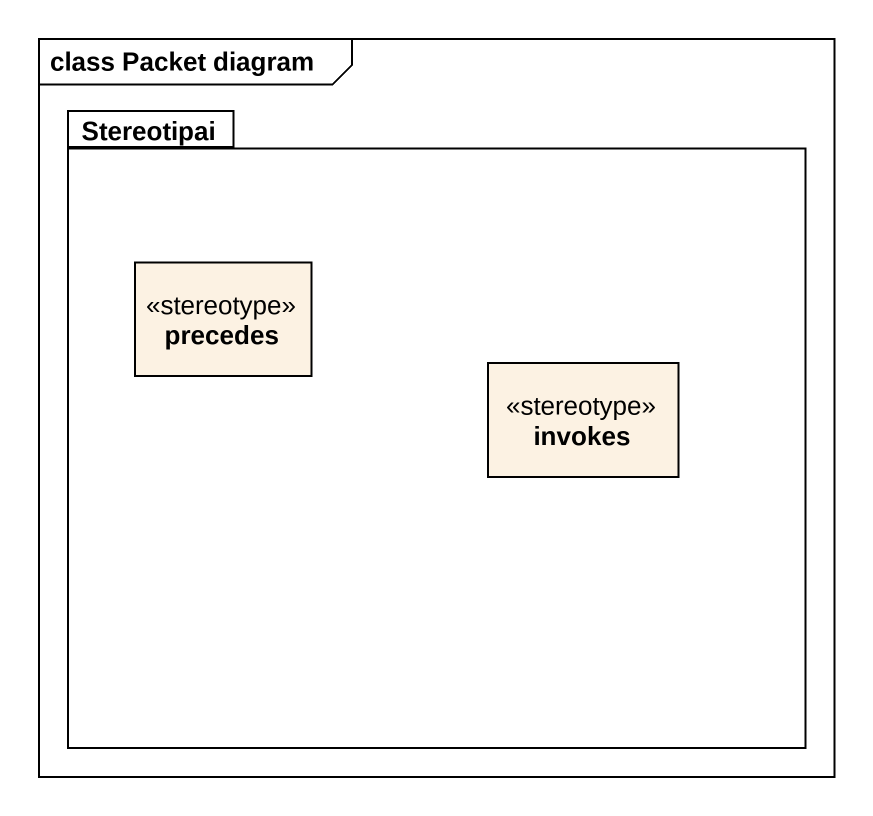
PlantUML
@startuml
mainframe class Packet diagram
hide circle
hide empty members
package Stereotipai {
  class precedes <<stereotype>>
  class invokes <<stereotype>>
}
@enduml
